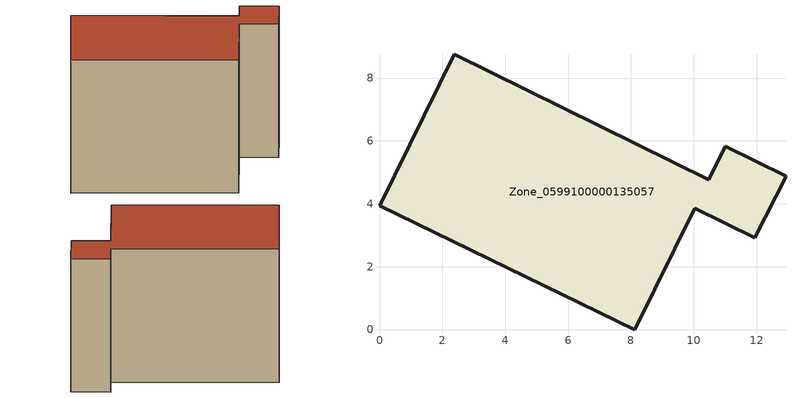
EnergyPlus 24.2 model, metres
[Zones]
Zone_0599100000135057
 floor ground (C_G): 10.48,4.77 11,5.83 12.93,4.88 11.94,2.92 10.03,3.86 8.13,0 0,3.93 2.37,8.75 z0
 wall outside (C_F): 2.37,8.75 0,3.93 8.13,0 10.03,3.86 11.94,2.92 12.93,4.88 11,5.83 10.48,4.77 2.37,8.75 z0:7.97
 roof outside (C_R): 10.03,3.86 11.94,2.92 12.93,4.88 11,5.83 10.48,4.77 2.37,8.75 0,3.93 8.13,0 z7.97
[BUILDING]
Pand.0599100000135057: North Axis=0; Terrain=City; Loads Convergence Tolerance Value=0.04; Temperature Convergence Tolerance Value=0.4; Solar Distribution=FullExterior; Maximum Number of Warmup Days=25; Minimum Number of Warmup Days=1
[Site:Location]
Rotterdam.The.Hague.AP_ZH_NLD Design_Conditions: Latitude=51.96; Longitude=4.45; Time Zone=1; Elevation=-4.5
[SITE:GROUNDTEMPERATURE:BUILDINGSURFACE]
18, 18, 18, 18, 18, 18, 18, 18, 18, 18, 18, 18
[MATERIAL] Thermal Absorptance=0.9; Solar Absorptance=0.7; Visible Absorptance=0.7
Name | Roughness | Thickness | Conductivity | Density | Specific Heat
G.TI.1975-1991 | MediumSmooth | 0.15 | 0.288461 | 540 | 1210
F.TI.1975-1991 | Rough | 0.3 | 0.230769 | 1920 | 840
R.TI.1975-1991 | MediumRough | 0.2 | 0.153846 | 1500 | 1000
[CONSTRUCTION]
C_G: G.TI.1975-1991
C_F: F.TI.1975-1991
C_R: R.TI.1975-1991
[ZONE]
Zone_0599100000135057: Type=1; Multiplier=1; Ceiling Height=Autocalculate; Volume=Autocalculate; Floor Area=autocalculate; Part of Total Floor Area=Yes
[ZONEINFILTRATION:DESIGNFLOWRATE]
Infil_Zone_0599100000135057: Zone or ZoneList or Space or SpaceList=Zone_0599100000135057; Schedule=AlwaysOn; Design Flow Rate Calculation Method=Flow/Area; Flow Rate per Floor Area=0.003; Constant Term Coefficient=1; Temperature Term Coefficient=0; Velocity Term Coefficient=0; Velocity Squared Term Coefficient=0
[HVACTEMPLATE:ZONE:IDEALLOADSAIRSYSTEM]
Zone_0599100000135057: Maximum Heating Supply Air Temperature=50; Minimum Cooling Supply Air Temperature=13; Maximum Heating Supply Air Humidity Ratio=0.0156; Minimum Cooling Supply Air Humidity Ratio=0.0077; Heating Limit=NoLimit; Cooling Limit=NoLimit; Dehumidification Control Type=ConstantSensibleHeatRatio; Cooling Sensible Heat Ratio=0.7; Dehumidification Setpoint=60; Humidification Control Type=None; Humidification Setpoint=30; Outdoor Air Method=None; Outdoor Air Flow Rate per Person=0.00944; Outdoor Air Flow Rate per Zone Floor Area=0; Outdoor Air Flow Rate per Zone=0; Demand Controlled Ventilation Type=None; Outdoor Air Economizer Type=NoEconomizer; Heat Recovery Type=None; Sensible Heat Recovery Effectiveness=0.7; Latent Heat Recovery Effectiveness=0.65
[ZONECONTROL:THERMOSTAT]
ThermostatControl_Zone_0599100000135057: Zone or ZoneList=Zone_0599100000135057; Control Type Schedule=DualSetpointControlType; Control 1=Thermostat_Zone_0599100000135057; Temperature Difference Between Cutout And Setpoint=0
[THERMOSTATSETPOINT:DUALSETPOINT]
Thermostat_Zone_0599100000135057: Heating Setpoint Temperature Schedule=HeatingSetpoint_Zone_0599100000135057; Cooling Setpoint Temperature Schedule=CoolingSetpoint_Zone_0599100000135057
[SCHEDULE:COMPACT]
HeatingSetpoint_Zone_0599100000135057: Through: 12/31, For: AllDays, Until: 24:00, 21
CoolingSetpoint_Zone_0599100000135057: Through: 12/31, For: AllDays, Until: 24:00, 24
DualSetpointControlType: Through: 12/31, For: AllDays, Until: 24:00, 4
AlwaysOn: Through: 12/31, For: AllDays, Until: 24:00, 1
